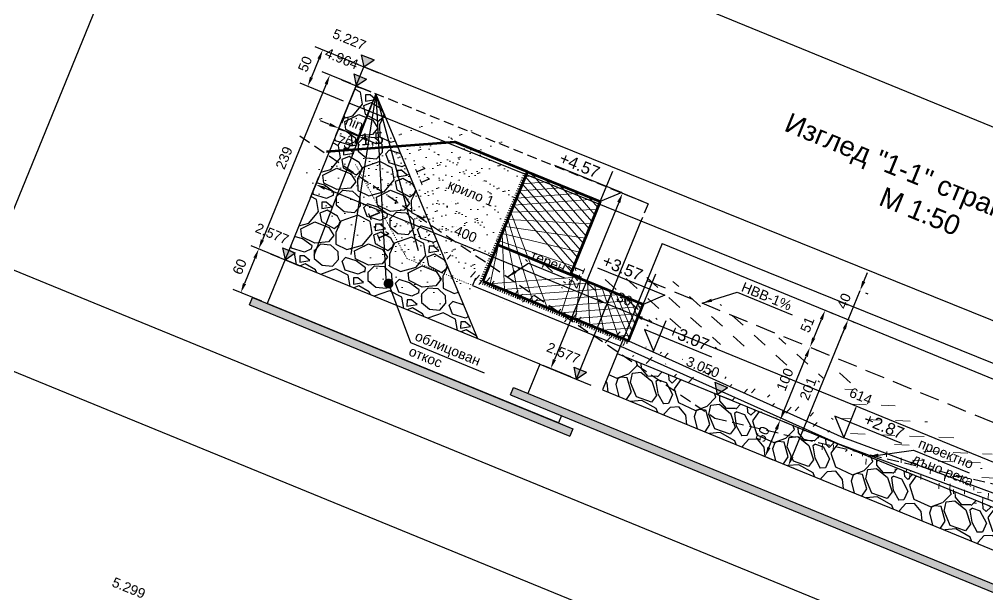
# Model space of a CAD drawing. Header units: centimetres. Extents: x 8495135 to 959133560, y 4530079 to 463453963.
# Drawn here: x 959127016 to 959128246, y 463414762 to 463415492 of the extents above; entities that cross this region are included whole.
import ezdxf
from ezdxf.enums import TextEntityAlignment as Align

# ---------------------------------------------------------------- set-up
doc = ezdxf.new("R2010")
doc.units = ezdxf.units.CM
doc.header["$LTSCALE"] = 0.1
for name, pattern in [('ACAD_ISO03W100', [30, 12, -18]), ('DASHED', [0.75, 0.5, -0.25]), ('HIDDEN', [9.524999999999999, 6.35, -3.175])]:
    doc.linetypes.add(name, pattern=pattern)
for name, color, linetype in [('br_dimension', 1, 'Continuous'), ('br_hatch', 9, 'Continuous'), ('br_hatch_dark', 8, 'Continuous'), ('br_view_yellow', 2, 'Continuous'), ('Kustendilska voda', 12, 'Continuous'), ('Text7', 7, 'Continuous'), ('Коти7', 7, 'Continuous')]:
    doc.layers.add(name, color=color, linetype=linetype)
for name, color, linetype, lineweight in [('br_text', 2, 'Continuous', 35), ('hatch7', 7, 'Continuous', 15), ('Геотекстил7', 1, 'ACAD_ISO03W100', 53), ('Текст7', 7, 'Continuous', 25), ('Терен1', 96, 'Continuous', 53)]:
    doc.layers.add(name, color=color, linetype=linetype, lineweight=lineweight)
doc.layers.add('Габион-разрез7', color=7, linetype='Continuous', lineweight=53, true_color=0xaaaaaa)
doc.layers.add('Трий Помощен 1', color=2, linetype='Continuous', lineweight=25, plot=False)
doc.styles.add('1-10 cm', font='arial.ttf', dxfattribs={"height": 2.5})
doc.styles.add('MM 1 to 100', font='arial.ttf', dxfattribs={"height": 25})
doc.styles.add('MM 1 to 150', font='arial.ttf', dxfattribs={"height": 37.5})
doc.styles.add('MM_ARIAL', font='arial.ttf')
doc.styles.get("Standard").update_dxf_attribs({"font": 'arial.ttf'})
doc.dimstyles.new('MM DIM 1 to 50', dxfattribs={"dimscale": 5, "dimtxt": 2.5, "dimasz": 2.5, "dimexe": 2.1, "dimexo": 1.5, "dimgap": 1.5, "dimtad": 1, "dimdec": 0, "dimdsep": 46, "dimtxsty": 'MM_ARIAL', "dimcen": 3, "dimclrd": 1, "dimclre": 1, "dimclrt": 7, "dimaunit": 2, "dimadec": 1, "dimazin": 0, "dimtp": 100, "dimtm": 3, "dimtfac": 1, "dimtdec": 0, "dimtix": 1, "dimtmove": 2, "dimatfit": 3, "dimfxl": 0, "dimtolj": 1, "dimtzin": 0, "dimarcsym": 0})

# ---------------------------------------------------------------- blocks, each defined once
blk = doc.blocks.new('*D1147')
at = {"layer": 'br_hatch', "color": 1, "lineweight": -2, "transparency": 16777216}
for p, q in [((959127979.1924489, 463414984.6913974), (959127992.3329569, 463414979.3110669)), ((959127968.4066322, 463414948.5859799), (959127977.8794935, 463414971.7217723)), ((959127960.2467265, 463414938.4198123), (959127973.3872346, 463414933.0394818))]:
    blk.add_line(p, q, dxfattribs=at)
at = {"layer": 'br_hatch', "color": 1, "transparency": 16777216}
for points in [[(959127975.9515107, 463414972.5111774), (959127979.807476, 463414970.9323672), (959127982.615924, 463414983.2896687)], [(959127966.4786494, 463414949.375385), (959127970.334615, 463414947.7965748), (959127963.6702017, 463414937.0180836)]]:
    blk.add_solid(points, dxfattribs=at)
at = {"layer": 'br_hatch', "color": 7, "transparency": 16777216, "insert": (959127960.2960696, 463414965.414028), "char_height": 12.5, "attachment_point": 5, "rotation": 67.7335426849769, "style": 'MM_ARIAL'}
blk.add_mtext('\\A1;50', dxfattribs=at)
blk = doc.blocks.new('*D1148')
at = {"layer": 'br_hatch', "color": 1, "lineweight": -2, "transparency": 16777216}
for p, q in [((959128027.4481063, 463415072.9909814), (959128030.224402, 463415071.8542379)), ((959127987.3523548, 463414994.8575652), (959128015.7709384, 463415064.2649432)), ((959127979.192449, 463414984.6913976), (959127992.332957, 463414979.3110672))]:
    blk.add_line(p, q, dxfattribs=at)
at = {"layer": 'br_hatch', "color": 1, "transparency": 16777216}
for points in [[(959128013.8429556, 463415065.0543483), (959128017.6989212, 463415063.4755381), (959128020.507369, 463415075.8328396)], [(959127985.424372, 463414995.6469703), (959127989.2803373, 463414994.0681601), (959127982.6159241, 463414983.2896689)]]:
    blk.add_solid(points, dxfattribs=at)
at = {"layer": 'br_hatch', "color": 7, "transparency": 16777216, "insert": (959127988.7146534, 463415034.8214061), "char_height": 12.5, "attachment_point": 5, "rotation": 67.7335426849769, "style": 'MM_ARIAL'}
blk.add_mtext('\\A1;100', dxfattribs=at)
blk = doc.blocks.new('*D1149')
at = {"layer": 'br_hatch', "color": 1, "lineweight": -2, "transparency": 16777216}
for p, q in [((959128046.6590686, 463415119.9103687), (959128049.4353642, 463415118.7736252)), ((959128025.2437993, 463415087.4007357), (959128034.9819007, 463415111.1843306)), ((959128027.4481063, 463415072.9909812), (959128030.2244017, 463415071.8542377))]:
    blk.add_line(p, q, dxfattribs=at)
at = {"layer": 'br_hatch', "color": 1, "transparency": 16777216}
for points in [[(959128033.0539179, 463415111.9737357), (959128036.9098834, 463415110.3949255), (959128039.7183313, 463415122.7522269)], [(959128023.3158165, 463415088.1901408), (959128027.171782, 463415086.6113306), (959128020.5073688, 463415075.8328394)]]:
    blk.add_solid(points, dxfattribs=at)
at = {"layer": 'br_hatch', "color": 7, "transparency": 16777216, "insert": (959128017.2658567, 463415104.5526851), "char_height": 12.5, "attachment_point": 5, "rotation": 67.7335426849769, "style": 'MM_ARIAL'}
blk.add_mtext('\\A1;51', dxfattribs=at)
blk = doc.blocks.new('*D1150')
at = {"layer": 'br_hatch', "color": 1, "lineweight": -2, "transparency": 16777216}
for p, q in [((959128075.0922768, 463415108.2685013), (959128078.7065551, 463415106.788649)), ((959127997.6778228, 463414936.6010036), (959128064.2530916, 463415099.1993544)), ((959127999.0441474, 463414922.5343577), (959128002.6584251, 463414921.0545055))]:
    blk.add_line(p, q, dxfattribs=at)
at = {"layer": 'br_hatch', "color": 1, "transparency": 16777216}
for points in [[(959128062.3251088, 463415099.9887595), (959128066.1810744, 463415098.4099493), (959128068.9895222, 463415110.7672508)], [(959127995.74984, 463414937.3904088), (959127999.6058056, 463414935.8115985), (959127992.9413922, 463414925.0331073)]]:
    blk.add_solid(points, dxfattribs=at)
at = {"layer": 'br_hatch', "color": 7, "transparency": 16777216, "insert": (959128018.118464, 463415023.1603309), "char_height": 12.5, "attachment_point": 5, "rotation": 67.7335426849769, "style": 'MM_ARIAL'}
blk.add_mtext('\\A1;201', dxfattribs=at)
blk = doc.blocks.new('*D1151')
at = {"layer": 'br_hatch', "color": 1, "lineweight": -2, "transparency": 16777216}
for p, q in [((959128088.88253, 463415159.3524152), (959128093.6189606, 463415170.9203115)), ((959128068.9895215, 463415110.7672509), (959128084.1460993, 463415147.7845188)), ((959128091.0868368, 463415144.9426606), (959128093.8631322, 463415143.8059171)), ((959128075.0922768, 463415108.2685012), (959128078.7065543, 463415106.7886492)), ((959128064.2530909, 463415099.1993546), (959128059.5166602, 463415087.6314583))]:
    blk.add_line(p, q, dxfattribs=at)
at = {"layer": 'br_hatch', "color": 1, "transparency": 16777216}
for points in [[(959128086.9545472, 463415160.1418203), (959128090.8105127, 463415158.5630101), (959128084.1460993, 463415147.7845188)], [(959128062.325108, 463415099.9887598), (959128066.1810737, 463415098.4099495), (959128068.9895215, 463415110.7672509)]]:
    blk.add_solid(points, dxfattribs=at)
at = {"layer": 'br_hatch', "color": 7, "transparency": 16777216, "insert": (959128063.7208172, 463415134.5360368), "char_height": 12.5, "attachment_point": 5, "rotation": 67.7335426849769, "style": 'MM_ARIAL'}
blk.add_mtext('\\A1;40', dxfattribs=at)
blk = doc.blocks.new('*D1152')
at = {"layer": 'br_hatch', "color": 1, "lineweight": -2, "transparency": 16777216}
for p, q in [((959127751.097973, 463415135.6788025), (959127739.5300766, 463415140.4152331)), ((959127770.3090017, 463415149.609375), (959127758.6872675, 463415121.2253389)), ((959127762.6658692, 463415130.9423718), (959127795.810429, 463415117.3714595)), ((959127803.4535615, 463415136.0384628), (959127791.8318273, 463415107.6544266)), ((959127807.3783253, 463415112.6350288), (959127818.9462216, 463415107.8985983))]:
    blk.add_line(p, q, dxfattribs=at)
at = {"layer": 'br_hatch', "color": 1, "transparency": 16777216}
for points in [[(959127751.8873781, 463415137.6067853), (959127750.3085679, 463415133.7508198), (959127762.6658692, 463415130.9423718)], [(959127808.1677305, 463415114.5630116), (959127806.5889202, 463415110.7070462), (959127795.810429, 463415117.3714595)]]:
    blk.add_solid(points, dxfattribs=at)
at = {"layer": 'br_hatch', "color": 7, "transparency": 16777216, "insert": (959127784.4999166, 463415137.0078542), "char_height": 12.5, "attachment_point": 5, "rotation": 337.7335426849769, "style": 'MM_ARIAL'}
blk.add_mtext('\\A1;36', dxfattribs=at)
blk = doc.blocks.new('*D1153')
at = {"layer": 'br_hatch', "color": 1, "lineweight": -2, "transparency": 16777216}
for p, q in [((959127798.0231786, 463415122.7757103), (959127799.7275653, 463415126.9383742)), ((959127807.31686, 463415112.4849106), (959128352.3735471, 463414889.3135485)), ((959128366.7833017, 463414891.5178554), (959128367.9200451, 463414894.2941508))]:
    blk.add_line(p, q, dxfattribs=at)
at = {"layer": 'br_hatch', "color": 1, "transparency": 16777216}
for points in [[(959127808.1062651, 463415114.4128934), (959127806.5274549, 463415110.5569279), (959127795.7489636, 463415117.2213413)], [(959128353.1629522, 463414891.2415313), (959128351.584142, 463414887.3855658), (959128363.9414434, 463414884.5771179)]]:
    blk.add_solid(points, dxfattribs=at)
at = {"layer": 'br_hatch', "color": 7, "transparency": 16777216, "insert": (959128085.1053555, 463415013.7462228), "char_height": 12.5, "attachment_point": 5, "rotation": 337.7335426849769, "style": 'MM_ARIAL'}
blk.add_mtext('\\A1;614', dxfattribs=at)
blk = doc.blocks.new('*U226')
at = {"ltscale": 0.5}
blk.add_hatch(color=256, dxfattribs=at).paths.add_polyline_path([(-26.25, 39), (0, 0), (26.25, 39)])
for p, q in [((-26.25, 39), (26.25, 39)), ((-26.25, 39), (0, 0)), ((0, 0), (26.25, 39)), ((-60, 0), (0, 0)), ((0, 0), (60, 0))]:
    blk.add_line(p, q, dxfattribs=at)
at = {"color": 7, "ltscale": 0.5, "style": '1-10 cm'}
blk.add_attdef('1', text='', height=37.5, dxfattribs=at).set_placement((-90.43757259670926, 56.74446253502462), align=Align.CENTER)
blk = doc.blocks.new('*U1160')
at = {"ltscale": 0.5}
blk.add_hatch(color=256, dxfattribs=at).paths.add_polyline_path([(-26.25, 39), (0, 0), (26.25, 39)])
for p, q in [((-26.25, 39), (26.25, 39)), ((-26.25, 39), (0, 0)), ((0, 0), (26.25, 39)), ((-60, 0), (0, 0)), ((0, 0), (60, 0))]:
    blk.add_line(p, q, dxfattribs=at)
at = {"color": 7, "ltscale": 0.5, "style": '1-10 cm'}
blk.add_attdef('1', text='', height=37.5, dxfattribs=at).set_placement((-83.28515451400096, 54.78304360112051), align=Align.CENTER)
blk = doc.blocks.new('*D1161')
at = {"layer": 'br_dimension', "color": 1, "lineweight": -2, "transparency": 16777216}
for p, q in [((959127440.4900465, 463415400.0882851), (959127417.6720445, 463415344.35934)), ((959127465.6072824, 463415390.4835461), (959127442.5510365, 463415334.1727325)), ((959127410.0827498, 463415358.8128034), (959127398.5148535, 463415363.549234)), ((959127421.6506462, 463415354.0763727), (959127446.5296382, 463415343.8897653)), ((959127458.0975345, 463415339.1533346), (959127469.6654308, 463415334.416904))]:
    blk.add_line(p, q, dxfattribs=at)
at = {"layer": 'br_dimension', "color": 1, "transparency": 16777216}
for points in [[(959127410.872155, 463415360.7407862), (959127409.2933447, 463415356.8848207), (959127421.6506462, 463415354.0763727)], [(959127458.8869398, 463415341.0813174), (959127457.3081294, 463415337.2253519), (959127446.5296382, 463415343.8897653)]]:
    blk.add_solid(points, dxfattribs=at)
at = {"layer": 'br_dimension', "color": 7, "transparency": 16777216, "char_height": 12.5, "attachment_point": 5, "rotation": 337.73354268439493, "style": 'MM_ARIAL'}
for s, insert in [('\\A1;min', (959127439.300216, 463415361.7077549)), ('\\A1;75', (959127428.8396829, 463415336.1597481))]:
    blk.add_mtext(s, dxfattribs=dict(at, insert=insert))
blk = doc.blocks.new('*D1163')
at = {"layer": 'br_dimension', "color": 1, "lineweight": -2, "transparency": 16777216}
for p, q in [((959127446.4966381, 463415434.9079829), (959127391.4722126, 463415457.4375221)), ((959127396.4528148, 463415441.8910242), (959127386.9804606, 463415418.75647)), ((959127427.7827744, 463415388.5429102), (959127372.5269971, 463415411.1671755))]:
    blk.add_line(p, q, dxfattribs=at)
at = {"layer": 'br_dimension', "color": 1, "transparency": 16777216}
for points in [[(959127394.524832, 463415442.6804293), (959127398.3807974, 463415441.101619), (959127401.1892455, 463415453.4589204)], [(959127385.0524778, 463415419.5458751), (959127388.9084435, 463415417.9670649), (959127382.24403, 463415407.1885738)]]:
    blk.add_solid(points, dxfattribs=at)
at = {"layer": 'br_dimension', "color": 7, "transparency": 16777216, "insert": (959127378.8696445, 463415435.583899), "char_height": 12.5, "attachment_point": 5, "rotation": 67.73354268439493, "style": 'MM_ARIAL'}
blk.add_mtext('\\A1;50', dxfattribs=at)
blk = doc.blocks.new('*D1166')
at = {"layer": 'br_dimension', "color": 1, "lineweight": -2, "transparency": 16777216}
for p, q in [((959127807.7878761, 463415260.9383297), (959127772.4926493, 463415275.3898244)), ((959127777.4732517, 463415259.8433264), (959127695.7414052, 463415060.2277079)), ((959127716.5470202, 463415038.2017192), (959127681.2879417, 463415052.6384132))]:
    blk.add_line(p, q, dxfattribs=at)
at = {"layer": 'br_dimension', "color": 1, "transparency": 16777216}
for points in [[(959127775.5452689, 463415260.6327316), (959127779.4012344, 463415259.0539213), (959127782.2096822, 463415271.4112227)], [(959127693.8134224, 463415061.017113), (959127697.6693878, 463415059.4383028), (959127691.0049746, 463415048.6598115)]]:
    blk.add_solid(points, dxfattribs=at)
at = {"layer": 'br_dimension', "color": 7, "transparency": 16777216, "insert": (959127723.85897, 463415165.2552833), "char_height": 12.5, "attachment_point": 5, "rotation": 67.73354268439493, "style": 'MM_ARIAL'}
blk.add_mtext('\\A1;241', dxfattribs=at)
blk = doc.blocks.new('*D1167')
at = {"layer": 'br_dimension', "color": 1, "lineweight": -2, "transparency": 16777216}
for p, q in [((959127436.8736923, 463415410.6466563), (959127400.5813538, 463415425.5064146)), ((959127405.5619562, 463415409.9599166), (959127324.5879047, 463415212.1950787)), ((959127346.4104964, 463415189.7526931), (959127310.1344411, 463415204.6057842))]:
    blk.add_line(p, q, dxfattribs=at)
at = {"layer": 'br_dimension', "color": 1, "transparency": 16777216}
for points in [[(959127403.6339734, 463415410.7493218), (959127407.4899387, 463415409.1705115), (959127410.2983867, 463415421.5278128)], [(959127322.6599219, 463415212.9844839), (959127326.5158873, 463415211.4056736), (959127319.851474, 463415200.6271825)]]:
    blk.add_solid(points, dxfattribs=at)
at = {"layer": 'br_dimension', "color": 7, "transparency": 16777216, "insert": (959127352.2239919, 463415316.3392649), "char_height": 12.5, "attachment_point": 5, "rotation": 67.73354268439493, "style": 'MM_ARIAL'}
blk.add_mtext('\\A1;239', dxfattribs=at)
blk = doc.blocks.new('*D1168')
at = {"layer": 'br_dimension', "color": 1, "lineweight": -2, "transparency": 16777216}
for p, q in [((959127346.4104962, 463415189.7526932), (959127310.1344414, 463415204.6057842)), ((959127315.1150436, 463415189.0592861), (959127301.8530381, 463415156.6691768)), ((959127323.6756297, 463415134.2267911), (959127287.3995746, 463415149.0798821))]:
    blk.add_line(p, q, dxfattribs=at)
at = {"layer": 'br_dimension', "color": 1, "transparency": 16777216}
for points in [[(959127313.1870611, 463415189.8486912), (959127317.0430264, 463415188.269881), (959127319.8514743, 463415200.6271825)], [(959127299.9250555, 463415157.4585819), (959127303.7810209, 463415155.8797717), (959127297.1166075, 463415145.1012805)]]:
    blk.add_solid(points, dxfattribs=at)
at = {"layer": 'br_dimension', "color": 7, "transparency": 16777216, "insert": (959127295.6370478, 463415178.1243833), "char_height": 12.5, "attachment_point": 5, "rotation": 67.73354268439493, "style": 'MM_ARIAL'}
blk.add_mtext('\\A1;60', dxfattribs=at)
blk = doc.blocks.new('*U1158')
at = {"ltscale": 0.5}
blk.add_hatch(color=256, dxfattribs=at).paths.add_polyline_path([(-26.25, 39), (0, 0), (26.25, 39)])
for p, q in [((-26.25, 39), (26.25, 39)), ((-26.25, 39), (0, 0)), ((0, 0), (26.25, 39)), ((-60, 0), (0, 0)), ((0, 0), (60, 0))]:
    blk.add_line(p, q, dxfattribs=at)
at = {"color": 7, "ltscale": 0.5, "style": '1-10 cm'}
blk.add_attdef('1', text='', height=37.5, dxfattribs=at).set_placement((83.03547369066433, 56.74436915613933), align=Align.CENTER)
blk = doc.blocks.new('*D1280')
at = {"layer": 'br_hatch', "color": 1, "lineweight": -2, "transparency": 16777216}
for p, q in [((959127385.6861787, 463415265.8832339), (959127396.4717889, 463415292.2251843)), ((959127751.0979731, 463415135.6788025), (959127404.0610836, 463415277.7717209)), ((959127755.858861, 463415114.3174543), (959127766.6444712, 463415140.6594047))]:
    blk.add_line(p, q, dxfattribs=at)
at = {"layer": 'br_hatch', "color": 1, "transparency": 16777216}
for points in [[(959127404.8504887, 463415279.6997036), (959127403.2716784, 463415275.8437381), (959127392.4931872, 463415282.5081515)], [(959127751.8873782, 463415137.6067852), (959127750.308568, 463415133.7508197), (959127762.6658695, 463415130.9423719)]]:
    blk.add_solid(points, dxfattribs=at)
at = {"layer": 'br_hatch', "color": 7, "transparency": 16777216, "insert": (959127582.8396802, 463415219.5722548), "char_height": 12.5, "attachment_point": 5, "rotation": 337.73354268439573, "style": 'MM_ARIAL'}
blk.add_mtext('\\A1;400', dxfattribs=at)
blk = doc.blocks.new('kota_norm1')
at = {"lineweight": 30}
blk.add_lwpolyline([(71.33122446000198, 21), (-21, 21), (0, 0), (0, 42)], dxfattribs=at)
at = {"ltscale": 10, "flags": 8}
blk.add_attdef('КОТА', (1.684680474081688, 25.42388914662888), '', height=15, dxfattribs=at)
blk = doc.blocks.new('cs')
at = {"layer": 'hatch7', "transparency": 33554526}
h = blk.add_hatch(dxfattribs=at)
h.set_pattern_fill('AR-SAND', color=256, scale=10)
h.set_pattern_definition([(142.5, (45626.65338377829, 204.2895786735171), (0.6299335810960816, 19.26823769013158), [0, -15.2, 0, -17, 0, -16.25]), (172.5, (45626.65338377829, 204.2895786735171), (-17.69776705267727, 28.2214606522974), [0, -8.2, 0, -13.7, 0, -5.25]), (212.5, (45638.95338377829, 204.2895786735171), (-31.14141861751495, 0.05659053536964942), [0, -4.999999999999997, 0, -17.99999999999999, 0, -23.49999999999999]), (222.5, (45638.95338377829, 204.2895786735171), (-30.06126604572294, 8.776755649342494), [0, -2.5, 0, -11.8, 0, -13.5])])
h.paths.add_polyline_path([(-706.3161875448718, 96.49142289616611), (-599.9999999999964, 10.17523535128566), (-502.5, 10.17523535128385), (-502.5, 170.1752353512857), (-599.9999999999986, 170.1752353512875), (-746.1552785123804, 97.09759609510002)])
at = {"layer": 'hatch7', "transparency": 33554480}
h = blk.add_hatch(dxfattribs=at)
h.set_pattern_fill('ANSI37', color=256, scale=100)
h.set_pattern_definition([(135, (45626.65338377829, 204.2895786735171), (8.838834764831843, 8.838834764831844), []), (45.00000000000001, (45626.65338377829, 204.2895786735171), (8.838834764831844, -8.838834764831843), [])])
h.paths.add_polyline_path([(-500, 170.1752353512857), (-400, 170.1752353512857), (-400, 70.17523535128566), (-300, 70.17523535128566), (-300, 20.17523535128566), (-500, 20.17523535128566), (-500, 70.17523535128566)])
at = {"layer": 'hatch7', "transparency": 33554508}
h = blk.add_hatch(dxfattribs=at)
h.set_pattern_fill('EARTH', color=256, scale=75, angle=20)
h.set_pattern_definition([(160, (45626.65338377829, 284.2895786735171), (-11.20635895237949, 24.03211432709207), [18.74999999999997, -18.74999999999997]), (160, (45629.05821291106, 290.8967924134195), (-11.20635895237949, 24.03211432709207), [18.74999999999997, -18.74999999999997]), (160, (45631.46304204382, 297.5040061533182), (-11.20635895237949, 24.03211432709207), [18.74999999999997, -18.74999999999997]), (70, (45630.06224717476, 300.5080204442056), (24.03211432709207, 11.20635895237949), [18.74999999999997, -18.74999999999997]), (70, (45623.45503343486, 302.9128495769655), (24.03211432709207, 11.20635895237949), [18.74999999999997, -18.74999999999997]), (70, (45616.84781969496, 305.3176787097218), (24.03211432709207, 11.20635895237949), [18.74999999999997, -18.74999999999997])])
h.paths.add_polyline_path([(0, 7.504307869396143), (0, 1.818989403545856e-12), (-300.1694428629053, 10.17523535128566), (-510, 10.17523535128566), (-510, 20.17523535128566), (-502.5, 20.17523535128566), (-502.5, 17.67523535128566), (-300.0423607157281, 17.67523535128566)])
h = blk.add_hatch(dxfattribs=at)
h.set_pattern_fill('EARTH', color=256, scale=75, angle=20)
h.set_pattern_definition([(20, (-45626.65338377829, 284.2895786735171), (11.20635895237949, 24.03211432709207), [18.75, -18.75]), (20, (-45629.05821291106, 290.8967924134195), (11.20635895237949, 24.03211432709207), [18.75, -18.75]), (20, (-45631.46304204382, 297.5040061533182), (11.20635895237949, 24.03211432709207), [18.75, -18.75]), (110, (-45630.06224717476, 300.5080204442056), (-24.03211432709207, 11.20635895237949), [18.75, -18.75]), (110, (-45623.45503343486, 302.9128495769655), (-24.03211432709207, 11.20635895237949), [18.75, -18.75]), (110, (-45616.84781969496, 305.3176787097218), (-24.03211432709207, 11.20635895237949), [18.75, -18.75])])
h.paths.add_polyline_path([(0, 7.504307869396143), (0, 1.818989403545856e-12), (300.1694428629053, 10.17523535128566), (510, 10.17523535128566), (510, 20.17523535128566), (502.5, 20.17523535128566), (502.5, 17.67523535128566), (300.0423607157281, 17.67523535128566)])
at = {"layer": 'Габион-разрез7'}
for points in [[(-400, 70.17523535128566), (-500, 70.17523535128566), (-500, 170.1752353512857), (-400, 170.1752353512857)], [(-500, 20.17523535128566), (-300, 20.17523535128566), (-300, 70.17523535128566), (-500, 70.17523535128566)]]:
    blk.add_lwpolyline(points, close=True, dxfattribs=at)
at = {"layer": 'Геотекстил7'}
blk.add_lwpolyline([(-502.5, 170.1752353512857), (-502.5, 17.67523535128566), (-300.0423607157281, 17.67523535128566), (-300, 17.67379939482089)], dxfattribs=at)
at = {"layer": 'Терен1'}
for p in [(-746.1552785123718, 97.09759609510002), (-500, 170.1752353512857)]:
    blk.add_line(p, (-600, 170.1752353512857), dxfattribs=at)
at = {"layer": 'Терен1', "linetype": 'ACAD_ISO03W100', "lineweight": 13}
blk.add_lwpolyline([(-500.0000000000018, 10.17523535128566), (-599.9999999999964, 10.17523535128566), (-706.3161875448718, 96.49142289616611)], dxfattribs=at)
at = {"layer": 'Трий Помощен 1'}
for points in [[(-500, 170.1752353512857), (-500, 20.17523535128566), (-300, 20.17523535128566), (0, 10.00574382586274)], [(500, 170.1752353512857), (500, 20.17523535128566), (300, 20.17523535128566), (0, 10.00574382586274)], [(-510, 20.17523535128566), (-510, 10.17523535128566), (-300.1694428629053, 10.17523535128566), (0, 0)], [(510, 20.17523535128566), (510, 10.17523535128566), (300.1694428629053, 10.17523535128566), (0, 0)]]:
    blk.add_lwpolyline(points, dxfattribs=at)
at = {"layer": 'Коти7'}
ref = blk.add_blockref('kota_norm1', (-400, 170.1752353512857), dxfattribs=dict(at, xscale=-1))
ref.add_attrib('КОТА', '+4.57', (-468.3702193553736, 195.5991244979232), dxfattribs={"layer": '0', "ltscale": 10, "height": 14.99999999999999, "flags": 8})
ref = blk.add_blockref('kota_norm1', (-300, 70.17523535128566), dxfattribs=dict(at, xscale=-1))
ref.add_attrib('КОТА', '+3.57', (-368.3702193553736, 95.59912449792319), dxfattribs={"layer": '0', "ltscale": 10, "height": 14.99999999999999, "flags": 8})
ref = blk.add_blockref('kota_norm1', (-265.3496530763514, 20.17523535128566), dxfattribs=at)
ref.add_attrib('КОТА', '+3.07', (-256.850511483598, 45.59912449792319), dxfattribs={"layer": '0', "ltscale": 10, "height": 14.99999999999999, "flags": 8})
ref = blk.add_blockref('kota_norm1', (0, 10.00574382586274), dxfattribs=at)
ref.add_attrib('КОТА', '+2.87', (15.1846804740635, 35.42963297250026), dxfattribs={"layer": '0', "ltscale": 10, "height": 14.99999999999999, "flags": 8})
at = {"layer": 'Text7'}
blk.add_text('1:1,5', height=15, rotation=26.99999999978375, dxfattribs=at).set_placement((-701.048421728673, 119.6410377987359), align=Align.BOTTOM_CENTER)
at = {"layer": 'Текст7'}
blk.add_text('1 : 1', height=15, rotation=315.0000000000048, dxfattribs=at).set_placement((-657.3766852651052, 27.71427070459504), align=Align.BOTTOM_CENTER)

msp = doc.modelspace()

# ---------------------------------------------------------------- hatches: boundary and pattern name
at = {"layer": 'br_hatch'}
h = msp.add_hatch(dxfattribs=at)
h.set_pattern_fill('GRAVEL', color=256, scale=2.9)
h.set_pattern_definition([(205.7463301900748, (959128769.6674309, 463418773.1125633), (-796.5359397354562, -390.2189881460978), [9.90992176, -981.084025547385]), (162.7032836900747, (959128760.7412901, 463418768.8078088), (845.9184322286574, -266.7627560506563), [17.00573688, -1683.567417912196]), (110.2439897900748, (959128744.5045944, 463418773.8639556), (374.653773122293, -1028.948676020892), [11.99096408, -1187.1069610289]), (245.0072316900748, (959128710.9416381, 463418767.7073577), (626.3840652894088, 1335.435149436856), [15.48613108, -1533.126685346402]), (270.5671968700748, (959128704.398689, 463418753.6713333), (-5.9064375250137, 957.561784114053), [15.1853773, -1503.354424614976]), (335.0072316900748, (959128704.5490137, 463418738.4866793), (-1335.435149436856, 626.3840652894089), [15.48613108, -1533.126685346402]), (15.42778316007482, (959128718.5850382, 463418731.9437302), (-1165.283274925424, -318.832096218297), [20.47961614, -2027.480344113163]), (49.98887106007477, (959128738.3266866, 463418737.3917867), (1091.20953817427, 1304.304718460166), [19.33486608, -1914.152441455245]), (99.16310831007472, (959128750.7577801, 463418752.2007445), (-182.497497469028, 1109.461598351901), [15.538577, -1538.320825262648]), (152.9699009900748, (959128748.283328, 463418767.5410506), (721.9294549377805, -375.186520670947), [17.73968512, -869.2441715499999]), (200.1309804900749, (959128732.481393, 463418775.6029978), (-1125.026813827829, -414.910233868005), [22.94125968, -2271.186402853133]), (116.5476175200748, (959128778.148156, 463418739.3939548), (-309.7060659564133, 604.3796643746975), [7.830131659999998, -775.186408905976]), (149.2027770900748, (959128774.6485308, 463418746.3985328), (830.3532155750041, -499.1754963782003), [14.89677742, -1474.78453091416]), (202.7335426900748, (959128761.8523961, 463418754.0257195), (-27.9108382880051, -68.16729938953024), [10.41707086, -93.753900144412]), (180.9321332000748, (959128760.4299858, 463418764.1595541), (396.6581735231251, -3.219592688670929), [5.60979828, -555.3680486979259]), (269.5349521800748, (959128754.8209497, 463418764.0682938), (15.56521545827314, 232.4127364576606), [7.93340298, -388.73783671]), (8.697299220074779, (959128754.7565578, 463418756.1351303), (260.323574746514, 52.60208390550791), [12.88527014, -416.62264643439]), (139.2985938700747, (959128767.4936281, 463418758.0835615), (108.423760497529, -123.9889759598402), [9.31732706, -223.616045388012]), (354.1230830240748, (959128715.283916, 463418780.25658), (765.4055087592523, -74.60648471144822), [13.052552, -1292.205973503631]), (48.07971863007483, (959128728.2678988, 463418778.9201024), (-579.6884187474411, -638.1969401136951), [10.95036926, -1084.0842546678]), (270.9321332000748, (959128773.0757958, 463418771.7170214), (3.219592688666552, 396.6581735234151), [11.2195229, -549.7583240779259]), (321.3440023600748, (959128773.2583164, 463418760.4989492), (-597.9404790650444, 483.6102810067511), [13.052552, -1292.20597350366]), (317.1774974700747, (959128697.9791962, 463418737.9928544), (-285.0148203716082, 275.888790219064), [12.5870208, -616.7642950800741]), (272.5086832900748, (959128707.2113138, 463418729.4370823), (-33.81727626081425, 889.3944847064397), [10.54649148, -1044.10420804088]), (44.53495218007477, (959128745.8466305, 463418703.2706136), (275.8887902011603, 285.014820388949), [11.2195229, -549.7583240779259]), (355.0875673300748, (959128753.8441858, 463418711.1393852), (-997.8182452216205, 90.17170012148739), [12.34769946, -1222.4189034258]), (47.17749747007478, (959128712.4446537, 463418716.9469244), (-275.8887902210454, -285.014820369693), [6.293510399999999, -623.0578054800741]), (79.0434751640748, (959128741.7565925, 463418704.9452639), (43.47605376247932, 300.5800358461121), [3.755923399999999, -371.837853971254]), (143.6972992220749, (959128742.4704615, 463418708.6327373), (176.5910598805574, -151.8998142535222), [15.1853773, -288.522583083001]), (163.7425486500747, (959128730.2325435, 463418717.6232699), (709.5838321942351, -210.9410834533448), [14.072743, -1393.199581036773]), (281.4236102200748, (959128752.2445823, 463418750.0000734), (-12.34562282492897, 164.2454370661973), [10.62339252, -254.96151443072]), (330.8907692800748, (959128754.3486657, 463418739.5871304), (1103.022413077871, -610.8188496173399), [18.54714604, -1836.164262885899]), (38.67893859007477, (959128770.5531654, 463418730.5644018), (-468.0450655798633, -365.5277425672965), [7.58373896, -750.79237722519]), (67.73354269007481, (959128776.4735059, 463418735.3039169), (-40.25646110152137, 96.07813767752629), [4.4196, -69.2404]), (97.98997985007482, (959128729.7065227, 463418720.2265056), (77.2933295009239, -588.8144488840688), [10.23314184, -1013.0842824228]), (25.74633019007481, (959128728.2841123, 463418730.3603402), (796.535939736804, 390.2189881433029), [19.81984352, -971.1741037873848]), (337.7335426900748, (959128746.1363938, 463418738.9698492), (96.07813767752629, 40.25646110152137), [19.1516, -54.50839999999999]), (303.0383891900747, (959128763.8598917, 463418731.7130313), (486.297126288481, -756.2794783435247), [11.64667724, -1153.02018500006]), (231.7881467900747, (959128770.2096652, 463418721.9495654), (-179.8106525372633, -244.7583592732436), [10.72504332, -525.527851124388]), (185.3795180500748, (959128763.5754558, 463418713.522577), (-1574.287071291546, -151.3670663132827), [17.4622079, -1728.761468265202]), (153.1596214300748, (959128746.1901307, 463418711.8854501), (-858.2640537757816, 431.0081971335289), [18.47385434, -1828.90954723096])])
h.paths.add_polyline_path([(959127443.7981132, 463415407.8113835), (959127353.3512341, 463415186.9108352), (959127598.590639, 463415086.4985049), (959127468.7063501, 463415397.7579247)])
h = msp.add_hatch(color=256, dxfattribs=at)
h.dxf.hatch_style = 1
h.paths.add_polyline_path([(959127312.1077332, 463415138.9632217), (959127308.3185889, 463415129.7089052), (959127715.5085361, 463414962.9865383), (959127719.2976806, 463414972.2408553), (959127384.1091305, 463415109.4825267)])
h = msp.add_hatch(dxfattribs=at)
h.set_pattern_fill('GRAVEL', color=256, scale=3, angle=112.7335426849769, style=0)
h.set_pattern_definition([(340.7463301849769, (949450530.4071469, 462487961.8017259), (868.0990935372782, -297.2166950219442), [10.2516432, -1014.91450918695]), (297.7032836849768, (949450540.0854114, 462487958.4212291), (-423.6464543980764, 813.9149105870131), [17.5921416, -1741.62146680572]), (245.2439897849769, (949450548.2638687, 462487942.8457326), (478.6100305072762, 1026.720837763476), [12.4044456, -1228.041683823]), (20.00723168497685, (949450577.3183163, 462487922.7982616), (-1435.05069335133, -518.6636169154195), [16.0201356, -1585.993122772139]), (45.56719686497691, (949450592.3716251, 462487928.2793697), (-696.1261541236142, -704.7671512953666), [15.709011, -1555.19423236032]), (110.0072316849769, (949450603.3690832, 462487939.4967498), (518.6636169154195, -1435.05069335133), [16.0201356, -1585.99312277214]), (150.4277831549769, (949450597.8879751, 462487954.5500585), (1085.615216840338, -619.1703812074436), [21.1858098, -2097.393459427411]), (184.9888710549769, (949450579.4619637, 462487965.0056748), (-1752.294181353795, -155.8769450354621), [20.00158559999999, -1980.15769805715]), (234.1631083049769, (949450559.5361446, 462487963.2662914), (-678.06476041247, -945.0548664954827), [16.07438999999998, -1591.366370961359]), (287.969900984977, (949450550.124904, 462487950.234978), (-253.6389104271459, 802.5291166788013), [18.35139839999999, -899.2181084999997]), (335.1309804849769, (949450555.786626, 462487932.7787921), (1126.448202394592, -519.4430164339403), [23.73233759999998, -2349.503175365307]), (251.5476175149769, (949450548.8684003, 462487992.6701069), (-215.5507238645378, -668.6443639494279), [8.100136199999996, -801.9169747303199]), (284.2027770849769, (949450546.3045633, 462487984.9863897), (-242.2531147637661, 972.5366565777547), [15.4104594, -1525.6391699112]), (337.7335426849769, (949450550.085596, 462487970.046939), (70.28017518423383, 29.44718961249948), [10.7762802, -96.98679325284]), (315.9321331949769, (949450543.7132783, 462487961.5936639), (-287.7962984103062, 292.5064967160445), [5.803239599999999, -574.5186710668199]), (44.53495217497694, (949450547.8829868, 462487957.5574674), (-181.393335929122, -158.62174403437), [8.206968599999989, -402.1425896999997]), (143.6972992149769, (949450553.7331166, 462487963.3133934), (-228.9019192003891, 151.9461463360784), [13.3295898, -430.9889445873]), (274.2985938649769, (949450542.9908226, 462487971.2051725), (11.38579595032984, 170.0075399815329), [9.638614199999989, -231.3269435048398]), (129.1230830189769, (949450564.9623567, 462487916.7949657), (-505.3124216776571, 614.4601830047831), [13.50264, -1336.76480017617]), (183.0797186249769, (949450556.4423257, 462487927.2702361), (890.8706854781404, 42.79838497102031), [11.3279682, -1121.466470346]), (45.93213319497683, (949450528.9347875, 462487965.3157346), (-292.5064967162534, -287.7962984105214), [11.606403, -568.7155076668199]), (96.34400235497678, (949450537.0071806, 462487973.6551517), (83.63137062762888, -791.1433206738873), [13.50264, -1336.7648001762]), (92.17749746497678, (949450608.5360653, 462487935.0522233), (6.675597694021747, -410.2952551461281), [13.021056, -638.0320293931801]), (47.50868328497696, (949450608.0413256, 462487948.0638827), (-625.845978598595, -675.3199619971973), [10.9101636, -1080.1078014216]), (179.5349521749769, (949450598.9204907, 462487995.465726), (-410.2952551457163, -6.675597719802823), [11.606403, -568.7155076668199]), (130.0875673249768, (949450587.3144349, 462487995.55993), (663.9341657507534, -795.8535189020661), [12.77348219999999, -1264.571279405999]), (182.1774974649769, (949450613.3496137, 462487961.0284401), (410.2952551461764, 6.675597691171447), [6.510527999999999, -644.5425573931801]), (214.0434751589769, (949450600.6873221, 462487991.2489155), (-251.6735111244177, -188.0689336342294), [3.885438, -384.65984893578]), (278.6972992169769, (949450597.4677854, 462487989.0737543), (-18.06139365326101, 240.2877151651633), [15.709011, -298.47163767207]), (298.7425486449769, (949450599.8432144, 462487973.5453597), (-364.7520713444158, 673.3545622106385), [14.55801, -1441.24094590011]), (56.42361021497689, (949450560.0583324, 462487965.9636405), (-111.1131607469875, -129.1745544169431), [10.9897164, -263.7532907904]), (105.8907692749769, (949450566.1361784, 462487975.1197172), (-360.0418731096194, 1253.657357337999), [19.1867028, -1899.48027195093]), (173.6789385849769, (949450560.8827862, 462487993.5731766), (609.7499847383997, -74.99037345902255), [7.845247199999998, -776.6817695432997]), (202.7335426849769, (949450553.0852109, 462487994.4369383), (-40.83298557173048, -99.72736479672389), [4.572, -71.62799999999999]), (232.9899798449769, (949450598.3237529, 462487971.2563406), (374.1724678736518, 487.2510279982262), [10.58600879999999, -1048.018223195999]), (160.7463301849769, (949450591.9514352, 462487962.8030655), (-868.0990935362198, 297.2166950249747), [20.5032864, -1004.66286598695]), (112.7335426849769, (949450572.594906, 462487969.5640591), (-99.72736479672389, 40.83298557173048), [19.812, -56.388]), (78.03838918497685, (949450564.9386368, 462487987.8369047), (197.4893296727503, 908.9320792366148), [12.04828679999999, -1192.779501724198]), (6.788146784976838, (949450567.4357178, 462487999.6235745), (310.5678903485864, 47.50858327118813), [11.09487239999999, -543.6495011631592]), (320.3795180449769, (949450578.45283, 462488000.934974), (1262.298354407044, -1040.851432463478), [18.064353, -1788.37393268814]), (288.1596214249768, (949450592.367559, 462487989.4153281), (312.5332897782309, -943.089467007412), [19.1108838, -1891.9753936872])])
h.paths.add_polyline_path([(959127775.6141982, 463415068.0457284), (959127756.6684757, 463415021.7741431), (959128324.8609557, 463414789.1299198), (959128343.806678, 463414835.4015051)])
h = msp.add_hatch(color=256, dxfattribs=at)
h.dxf.hatch_style = 1
h.paths.add_polyline_path([(959128403.8400129, 463414702.7634117), (959128407.6291571, 463414712.0177287), (959127715.5885166, 463414995.3711036), (959127643.5871193, 463415024.8517987), (959127639.797975, 463415015.5974821)])

# ---------------------------------------------------------------- linework, layer by layer
at = {"layer": 'br_dimension', "linetype": 'HIDDEN', "ltscale": 20}
for p, q in [((959127814.728624, 463415258.0964671), (959127443.7981133, 463415407.8113835)), ((959127814.728624, 463415258.096467), (959127805.6725689, 463415235.9786499))]:
    msp.add_line(p, q, dxfattribs=at)
at = {"layer": 'br_dimension'}
for p, q in [((959127598.5906395, 463415086.4985037), (959127468.6387092, 463415397.920022)), ((959127308.3185887, 463415129.7089049), (959127312.1077332, 463415138.963222)), ((959127308.3185887, 463415129.7089048), (959127715.5085396, 463414962.9865472)), ((959127312.1077332, 463415138.963222), (959127312.1077331, 463415138.9632217)), ((959127775.6141983, 463415068.0457284), (959128343.8066782, 463414835.4015049)), ((959127639.7979748, 463415015.5974818), (959127643.5871193, 463415024.8517989)), ((959127643.5871193, 463415024.8517989), (959127643.5871192, 463415024.8517987)), ((959127639.7979748, 463415015.5974817), (959128403.8400148, 463414702.76341)), ((959127700.78905, 463414979.8191532), (959127719.2976841, 463414972.2408642)), ((959127719.2976841, 463414972.2408642), (959127715.5085397, 463414962.9865472))]:
    msp.add_line(p, q, dxfattribs=at)
for points in [[(959127223.5788924, 463415777.4278727), (959129152.0482994, 463414987.8234984), (959128909.4477347, 463414395.314411), (959126980.9783276, 463415184.9187853)], [(959126943.6301928, 463415071.7968876), (959128857.8692611, 463414288.0190707), (959128588.4841976, 463413630.0935696), (959126674.2451292, 463414413.8713864)]]:
    msp.add_lwpolyline(points, close=True, dxfattribs=at)
at = {"layer": 'br_hatch'}
for p, q in [((959127468.6387091, 463415397.920022), (959127390.0879964, 463415192.5030104)), ((959127468.6387092, 463415397.920022), (959127436.9000375, 463415193.8384817)), ((959127468.6387092, 463415397.920022), (959127522.6514305, 463415198.5729771)), ((959127468.6387092, 463415397.920022), (959127482.0520743, 463415154.9765509))]:
    msp.add_line(p, q, dxfattribs=at)
at = {"layer": 'br_hatch_dark', "linetype": 'DASHED', "ltscale": 300}
msp.add_lwpolyline([(959127372.198955, 463415344.3058383), (959127899.7274146, 463414985.8913235), (959128497.8402467, 463414844.7316968), (959130178.6864759, 463414188.9329824)], dxfattribs=at)
at = {"layer": 'br_view_yellow'}
for p, q in [((959127433.2264004, 463415381.9918392), (959127453.4374088, 463415432.0662062)), ((959128831.0789609, 463414876.0227321), (959127453.4374088, 463415432.0662062)), ((959127443.7981133, 463415407.8113835), (959127330.6163672, 463415131.3849328)), ((959128812.3836105, 463414829.6500919), (959127434.7420584, 463415385.693566)), ((959127805.6725689, 463415235.9786499), (959127723.5239165, 463415035.3450555)), ((959127832.7166055, 463415207.5082865), (959127756.668476, 463415021.7741433)), ((959127832.7166055, 463415207.5082865), (959128400.9090853, 463414974.8640631)), ((959127677.2523314, 463415054.2907779), (959127353.3512342, 463415186.9108351)), ((959127312.1077331, 463415138.9632217), (959127719.2976838, 463414972.2408639)), ((959127700.7890497, 463414979.8191531), (959127330.6163672, 463415131.3849328)), ((959127677.2523313, 463415054.2907779), (959127662.0957533, 463415017.2735097)), ((959127677.2523313, 463415054.2907779), (959127723.5239165, 463415035.3450554)), ((959127643.5871192, 463415024.8517987), (959128389.1205245, 463414719.5960161)), ((959127756.6684759, 463415021.7741432), (959128324.8609556, 463414789.1299198)), ((959127704.5781943, 463414989.0734702), (959127700.7890499, 463414979.8191532))]:
    msp.add_line(p, q, dxfattribs=at)
at = {"layer": 'Kustendilska voda', "color": 1, "linetype": 'DASHED', "ltscale": 500}
msp.add_line((959127813.5056432, 463415160.5888988), (959128381.698123, 463414927.9446755), dxfattribs=at)

# ---------------------------------------------------------------- block references
at = {"layer": 'br_dimension', "ltscale": 0.5, "xscale": 0.333333499729682, "yscale": 0.333333499729682, "zscale": 0.333333499729682, "rotation": 337.733573708224}
for name, p, values in [('*U226', (959127453.4373543, 463415432.0662284), {'1': '5.227'}), ('*U226', (959127443.7980918, 463415407.8114874), {'1': '4.964'}), ('*U1160', (959127353.351234, 463415186.9108349), {'1': '2.577'}), ('*U1160', (959127723.5239166, 463415035.3450555), {'1': '2.577'}), ('*U226', (959127902.7569553, 463415016.0024652), {'1': '3.050'})]:
    msp.add_blockref(name, p, dxfattribs=at).add_auto_attribs(values)
at = {"layer": 'br_dimension', "rotation": 337.7335426877877}
msp.add_blockref('cs', (959128059.7104384, 463414951.7236167), dxfattribs=at)
at = {"layer": 'br_dimension', "ltscale": 0.5}
ref = msp.add_blockref('*U1158', (959127168.6746185, 463414737.2958637), dxfattribs=dict(at, xscale=-0.3333334997296819, yscale=0.333333499729682, zscale=0.333333499729682, rotation=337.7335116890827))
ref.add_attrib('1', '5.299', dxfattribs={"layer": '0', "color": 7, "ltscale": 0.5, "height": 12.50000625000002, "rotation": 337.7335113176825, "style": '1-10 cm'}).set_placement((959127152.4207985, 463414764.3898366), align=Align.CENTER)

# ---------------------------------------------------------------- texts
at = {"layer": 'br_text', "insert": (959127563.7245239, 463415289.2408763), "char_height": 12.500625, "width": 95.50673892533031, "attachment_point": 1, "rotation": 337.7335426860764, "style": 'MM 1 to 150'}
msp.add_mtext('крило 1', dxfattribs=at)
at = {"layer": 'br_view_yellow'}
for s, insert, char_height, width, attachment_point, rotation, style in [('\\pi193.1;Изглед "1-1" страна вток\\P\\pi339.96;М 1:50', (959127817.0162375, 463415447.7081389), 25, 782.4206011961958, 1, 337.7335426849769, 'MM 1 to 150'), ('1:1', (959127539.0147041, 463415285.596051), 12.5, 89.83628922237402, 3, 292.6501084207218, 'MM 1 to 100'), ('терен', (959127668.3239076, 463415199.5512743), 12.5, 89.83628922237403, 1, 337.7335426849769, 'MM 1 to 100'), ('HBB-1%', (959127936.8633455, 463415159.0448903), 12.5, 89.83628922237403, 1, 337.7335426849769, 'MM 1 to 100'), ('облицован откос', (959127521.9927464, 463415096.9395581), 12.5, 89.83628922237403, 1, 337.7335426849769, 'MM 1 to 100'), ('проектно дъно река', (959128161.750637, 463414960.5420216), 12.5, 89.83628922237403, 1, 337.7335426849769, 'MM 1 to 100')]:
    msp.add_mtext(s, dxfattribs=dict(at, insert=insert, char_height=char_height, width=width, attachment_point=attachment_point, rotation=rotation, style=style))

# ---------------------------------------------------------------- dimensions: what is measured, and where the dimension line sits
at = {"layer": 'br_dimension'}
for base, p1, p2, picture, middle in [((959127382.2440301, 463415407.1885737), (959127453.4373758, 463415432.0661245), (959127434.7235122, 463415385.7010517), '*D1163', (959127378.8696444, 463415435.583899)), ((959127319.8514739, 463415200.6271824), (959127443.8144301, 463415407.8047977), (959127353.3512341, 463415186.9108346), '*D1167', (959127352.2239918, 463415316.339265)), ((959127691.0049745, 463415048.6598114), (959127814.7286137, 463415258.0964712), (959127723.4877579, 463415035.3598607), '*D1166', (959127723.8589699, 463415165.2552834)), ((959127297.1166075, 463415145.1012803), (959127353.351234, 463415186.9108347), (959127330.6163675, 463415131.3849326), '*D1168', (959127295.6370478, 463415178.1243833))]:
    dim = msp.add_linear_dim(base=base, p1=p1, p2=p2, angle=67.73354268439495, dimstyle='MM DIM 1 to 50', dxfattribs=at)
    dim.commit()
    dim.dimension.update_dxf_attribs({"geometry": picture, "text_midpoint": middle})
dim = msp.add_linear_dim(base=(959127446.5296382, 463415343.8897653), p1=(959127443.3319048, 463415407.0290228), p2=(959127468.4491407, 463415397.4242839), angle=337.7335426843949, text='min\\X75', dimstyle='MM DIM 1 to 50', dxfattribs=at)
dim.commit()
dim.dimension.update_dxf_attribs({"geometry": '*D1161', "text_midpoint": (959127434.0901421, 463415348.983069)})
at = {"layer": 'br_hatch'}
for base, p1, p2, angle, picture, middle in [((959127392.4931872, 463415282.5081515), (959127753.0170026, 463415107.3767165), (959127382.8443203, 463415258.9424961), 337.7335426843957, '*D1280', (959127582.8396802, 463415219.5722548)), ((959128084.1460993, 463415147.7845187), (959128068.151539, 463415111.1103594), (959128084.1460991, 463415147.7845188), 67.73354268498029, '*D1151', (959128063.7208172, 463415134.5360368)), ((959127795.810429, 463415117.3714595), (959127773.1508602, 463415156.5501127), (959127806.2954199, 463415142.9792005), 337.7335426849718, '*D1152', (959127784.4999166, 463415137.0078542)), ((959128363.9414434, 463414884.5771179), (959127795.1813202, 463415115.8349725), (959128363.9414432, 463414884.5771176), 337.7335426849718, '*D1153', (959128085.1053555, 463415013.7462228)), ((959128039.7183313, 463415122.7522267), (959128020.5073686, 463415075.8328394), (959128039.718331, 463415122.7522269), 67.73354268498029, '*D1149', (959128017.2658567, 463415104.5526851)), ((959128068.9895222, 463415110.7672506), (959127992.1034095, 463414925.376216), (959128068.1515391, 463415111.1103595), 67.73354268498029, '*D1150', (959128018.118464, 463415023.1603309)), ((959128020.507369, 463415075.8328394), (959127972.2517111, 463414987.5332558), (959128020.5073687, 463415075.8328396), 67.73354268498029, '*D1148', (959127988.7146534, 463415034.8214061)), ((959127982.6159239, 463414983.2896685), (959127953.3059888, 463414941.2616705), (959127972.251711, 463414987.5332556), 67.73354268498029, '*D1147', (959127960.2960696, 463414965.414028))]:
    dim = msp.add_linear_dim(base=base, p1=p1, p2=p2, angle=angle, dimstyle='MM DIM 1 to 50', dxfattribs=at)
    dim.commit()
    dim.dimension.update_dxf_attribs({"geometry": picture, "text_midpoint": middle})

# ---------------------------------------------------------------- leaders
at = {"layer": 'br_dimension', "color": 1}
for points in [[(959127635.9631848, 463415165.098581), (959127662.8943062, 463415182.5110545), (959127709.5237204, 463415163.4188203)], [(959127883.6733866, 463415131.8589865), (959127928.1438427, 463415145.7691824), (959127997.9859492, 463415117.1726007)], [(959128094.9992796, 463414936.9868585), (959128152.1950772, 463414945.2243918), (959128222.9867419, 463414916.2390172)]]:
    msp.add_leader(points, dimstyle='MM DIM 1 to 50', dxfattribs=at)
msp.add_leader([(959127484.963364, 463415156.7198881), (959127513.026189, 463415081.6800265), (959127606.6354884, 463415043.3520592)], dimstyle='MM DIM 1 to 50', override={"dimldrblk": 'Dot'}, dxfattribs=at)

doc.saveas('drawing.dxf')
